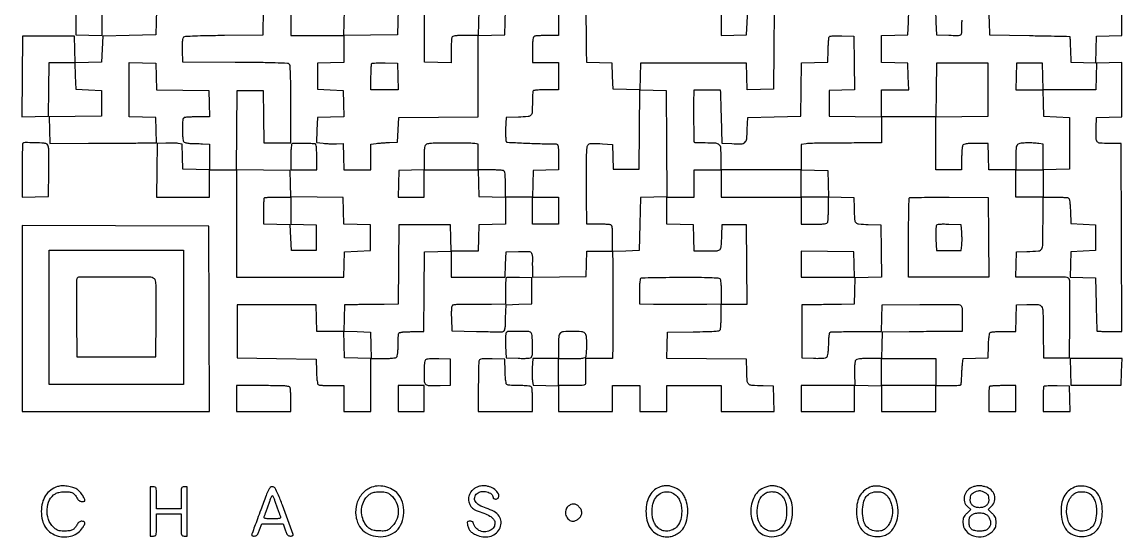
# Model space of a CAD drawing. Extents: x 179 to 1071, y 112 to 1107.
# Drawn here: x 179 to 1071, y 112 to 530 of the extents above; entities that cross this region are included whole.
import ezdxf

# ---------------------------------------------------------------- set-up
doc = ezdxf.new("R2010")
doc.units = 0

msp = doc.modelspace()

# ---------------------------------------------------------------- linework, layer by layer
for points in [[(288.069661, 539.972386), (287.784831, 529.736193), (287.5, 519.5), (266, 519), (244.5, 518.5), (244, 508), (243.5, 497.5), (232.784171, 497.216515), (222.068343, 496.93303), (221.784171, 507.716515), (221.5, 518.5), (200.5, 518.5), (179.5, 518.5), (179.236292, 485.716029), (178.972584, 452.932058), (189.736292, 453.216029), (200.5, 453.5), (200.769502, 475.25), (201.039005, 497), (211.485671, 497), (221.932337, 497), (222.216168, 486.25), (222.5, 475.5), (233, 475), (243.5, 474.5), (243.5, 464), (243.5, 453.5), (222.216371, 453.230014), (200.932742, 452.960029), (201.216371, 442.230014), (201.5, 431.5), (233, 431.619058, 0.000245), (245.92406, 431.67425, 0.000254), (258.708714, 431.741607, 0.000244), (269.783891, 431.810989, 0.001089), (276.284983, 431.869058), (288.069966, 432), (287.784983, 442.25), (287.5, 452.5), (276.75, 452.783832), (266, 453.067663), (266, 475.067663), (266, 497.067663), (276.75, 496.783832), (287.5, 496.5), (287.783631, 485.76979), (288.067262, 475.03958), (309.283631, 474.76979), (330.5, 474.5), (330.783832, 463.75), (331.067663, 453), (321.615619, 453, 0.00593), (317.880092, 452.955696, 0.007809), (314.475463, 452.821697, 0.005887), (311.638889, 452.632128, 0.0721), (310.581787, 452.393011, 0.190061), (309.785864, 451.663266, 0.071459), (309.315682, 450.197627, 0.035402), (309.070745, 447.679954, 0.006995), (309.015313, 443.143011, 0.009521), (309.086359, 439.729884, 0.012559), (309.288396, 436.624584, 0.010019), (309.571846, 434.061101, 0.108977), (309.923453, 433.089615, 0.138758), (310.563693, 432.515865, 0.042405), (311.787419, 432.040986, 0.037149), (313.366603, 431.702499, 0.026998), (315.158141, 431.553638, -0.000805), (317.228709, 431.490407, -0.000375), (319.913641, 431.40207, -0.000372), (322.73135, 431.30515, -0.00052), (325.25, 431.214023), (331, 431), (331, 420.466168), (331, 409.932337), (320.25, 410.216168), (309.5, 410.5), (309.215446, 420.711169), (308.930891, 430.922339), (305.715446, 431.450124, 0.026056), (304.019177, 431.638483, 0.007556), (301.388287, 431.752679, 0.007575), (298.415821, 431.791671, 0.008023), (295.5, 431.738954), (288.5, 431.5), (288.230498, 409.75), (287.960995, 388), (309.480498, 388), (331, 388), (331, 399), (331, 410), (342, 410), (353, 410), (353, 366.5), (353, 323), (396.465017, 323), (439.930034, 323), (440.215017, 333.25), (440.5, 343.5), (451, 344), (461.5, 344.5), (461.5, 355), (461.5, 365.5), (450.783492, 365.783492), (440.066984, 366.066984), (439.783492, 376.783492), (439.5, 387.5), (418.283631, 387.76979), (397.067262, 388.03958), (396.783631, 398.76979), (396.5, 409.5), (374.736173, 409.769541), (352.972345, 410.039082), (353.236173, 442.269541), (353.5, 474.5), (364, 474.5), (374.5, 474.5), (374.769888, 453.25), (375.039775, 432), (385.962127, 432), (396.884478, 432), (396.939716, 463.379649, 0.001658), (396.914333, 479.685893, 0.008638), (396.715196, 488.675509, 0.008567), (396.388117, 494.452505, 0.20385), (395.658242, 495.868671, 0.164668), (394.211728, 496.423601, 0.002149), (384.401004, 496.773132, 0.00474), (371.271198, 497.059855, 0.00155), (351.910766, 497.239021), (309.5, 497.5), (309.215609, 507.099013, -0.007155), (309.143326, 511.820184, -0.025437), (309.294088, 514.841219, -0.038985), (309.650341, 516.814012, -0.156633), (310.300628, 517.834536, -0.160012), (311.727067, 518.396665, -0.003838), (318.935768, 518.760167, -0.006423), (328.743378, 519.053125, -0.002149), (343.085018, 519.235522), (374.5, 519.5), (374.769888, 540.75)], [(614, 539.960225), (614, 529.480112), (614, 519), (605.081787, 519, 0.006277), (601.550804, 518.955669, 0.008159), (598.31865, 518.821697, 0.006338), (595.626193, 518.631778, 0.070946), (594.581787, 518.393011, 0.205218), (593.76761, 517.601595, 0.063068), (593.30265, 515.913621, 0.030363), (593.059586, 512.960143, 0.005351), (593, 507.393011), (593, 497), (603.5, 497), (614, 497), (614, 486), (614, 475), (604.059017, 475, 0.00904), (600.206338, 474.930338, 0.013724), (596.863562, 474.717433, 0.008318), (594.119629, 474.420801, 0.227008), (593.523529, 474.03807, 0.114568), (593.287138, 473.33751, 0.006655), (593.096337, 471.070962, 0.00982), (592.956918, 468.3415, 0.007049), (592.904095, 465.28807, -0.010015), (592.708179, 456.855637, -0.17412), (591.684735, 454.351908, -0.192162), (589.336973, 453.19375, -0.012655), (581.650095, 452.78388), (571.5, 452.5), (571.210352, 443.089648, 0.008055), (571.156654, 439.426942, 0.011889), (571.237748, 436.213125, 0.007219), (571.406881, 433.550798, 0.179583), (571.710352, 432.894746, 0.185337), (572.752469, 432.434798, 0.000748), (585.681974, 431.81845, 0.004015), (599.08223, 431.307527, 0.004237), (612.25, 431.022982, -0.239241), (613.1784, 430.536355, -0.113742), (613.707645, 429.255554, -0.037196), (613.949572, 426.60367, -0.004155), (614, 420.534983), (614, 410.069966), (603.75, 409.784983), (593.5, 409.5), (593.216168, 398.75), (592.932337, 388), (581.966168, 388), (571, 388), (571, 398.393011, 0.005351), (570.940414, 403.960143, 0.030363), (570.69735, 406.913621, 0.063068), (570.23239, 408.601595, 0.205218), (569.418213, 409.393011, 0.07203), (568.361889, 409.632106, 0.005915), (565.534475, 409.821697, 0.007831), (562.140776, 409.955695, 0.005951), (558.418213, 410), (549, 410), (549, 420.420545), (549, 430.841089), (546.25, 431.337605, 0.036417), (544.408747, 431.533184, 0.002417), (539.08538, 431.68328, 0.003482), (532.731606, 431.787438, 0.002596), (525.721505, 431.817137, 0.003179), (516.399903, 431.748971, 0.015877), (511.177823, 431.51162, 0.025032), (507.944543, 431.098034, 0.153212), (506.471505, 430.328648, 0.125257), (505.768133, 429.145022, 0.038106), (505.328325, 427.089553, 0.025619), (505.073636, 424.042376, 0.00804), (505, 419.463555), (505, 410.069966), (494.75, 409.784983), (484.5, 409.5), (484.216168, 398.75), (483.932337, 388), (494.466168, 388), (505, 388), (505, 399), (505, 410), (526.966168, 410), (548.932337, 410), (549.216168, 399.25), (549.5, 388.5), (560.25, 388.216168), (571, 387.932337), (571, 377), (571, 366.067663), (560.25, 365.783832), (549.5, 365.5), (549.216168, 354.75), (548.932337, 344), (538, 344), (527.067663, 344), (526.783832, 354.75), (526.5, 365.5), (505.5, 365.5), (484.5, 365.5), (484.236147, 333.25), (483.972294, 301), (472.736147, 300.925726, 0.000756), (467.672098, 300.884594, 0.000467), (461.716243, 300.821651, 0.000468), (455.830288, 300.748444, 0.00084), (451, 300.675726), (440.5, 300.5), (440.216168, 289.75), (439.932337, 279), (429, 279), (418.067663, 279), (417.783832, 289.75), (417.5, 300.5), (385.5, 300.5), (353.5, 300.5), (353.5, 279), (353.5, 257.5), (385.5, 257), (417.5, 256.5), (417.788805, 246.535034, 0.00836), (417.987032, 242.199826, 0.019108), (418.315749, 238.944063, 0.01918), (418.737468, 236.589, 0.199883), (419.288805, 235.800347, 0.117226), (420.172107, 235.495095, 0.006962), (423.008274, 235.252233, 0.010173), (426.426877, 235.077211, 0.007309), (430.25, 235.015313), (440, 235), (440, 224.5), (440, 214), (451, 214), (462, 214), (462, 235.5), (462, 257), (471.8, 257, 0.008695), (476.071747, 257.074295, 0.018472), (479.369558, 257.311224, 0.019349), (481.799696, 257.671932, 0.150969), (482.8, 258.2, 0.149044), (483.322729, 259.181224, 0.019949), (483.685484, 261.522984, 0.019071), (483.924518, 264.676508, 0.009379), (484, 268.7, -0.007108), (484.062636, 273.105901, -0.025896), (484.286703, 275.893387, -0.038354), (484.653148, 277.624007, -0.307542), (485.25, 278.11535, 0.009119), (485.801517, 278.176405, 0.006205), (486.426562, 278.265064, 0.006254), (487.02778, 278.365684, 0.012489), (487.5, 278.463035, -0.04467), (488.200358, 278.56102, -0.002025), (490.625618, 278.671865, -0.003374), (493.508206, 278.772433, -0.002409), (496.736147, 278.847686), (504.972294, 279), (505.236147, 311.25), (505.5, 343.5), (516.25, 343.783832), (527, 344.067663), (527, 333.533832), (527, 323), (548.965017, 323), (570.930034, 323), (571.215017, 333.25), (571.5, 343.5), (581.722245, 343.784677, -0.003488), (588.334543, 343.922669, -0.050684), (590.662172, 343.718733, -0.165802), (591.830539, 343.053969, -0.120322), (592.534088, 341.720206, -0.014931), (592.746531, 340.752221, -0.015552), (592.897539, 339.786309, -0.015411), (592.976104, 338.945432, -0.063258), (592.943422, 338.435529, 0.043583), (592.876326, 337.787963, 0.002149), (592.850897, 335.639395, 0.003463), (592.849335, 333.083367, 0.002493), (592.881579, 330.230498), (593, 322.960995), (614.75, 323.230498), (636.5, 323.5), (636.784983, 333.75), (637.069966, 344), (647.534983, 344), (658, 344), (658.03, 333.5, -0.000378), (658.041589, 327.985976, -0.000109), (658.051187, 319.475, -0.00011), (658.057798, 309.884338, -0.000117), (658.06, 300.5, -0.000117), (658.057798, 291.115662, -0.00011), (658.051187, 281.525, -0.000109), (658.041589, 273.014024, -0.000378), (658.03, 267.5), (658, 257), (646.939812, 257), (635.879624, 257), (636.005865, 248.25, -0.001027), (636.04936, 244.734939, -0.001212), (636.07562, 241.409375, -0.001058), (636.085045, 238.601305, -0.007648), (636.066053, 237.25, -0.15749), (635.614629, 235.980962, -0.180944), (634.529323, 235.302638, -0.047129), (632.101853, 235.043371, -0.003053), (625, 235), (614, 235), (614, 246), (614, 257), (624.893011, 257, 0.005003), (630.756842, 257.058671, 0.029178), (633.833669, 257.300233, 0.06089), (635.585285, 257.763049, 0.209079), (636.393011, 258.581787, 0.069666), (636.631409, 259.612488, 0.006839), (636.821697, 262.16144, 0.008541), (636.955641, 265.220668, 0.006668), (637, 268.546604, 0.022801), (636.706202, 274.98586, 0.187618), (635.4215, 277.565157, 0.168407), (632.655197, 278.748051, 0.017601), (625.5, 279, 0.018552), (618.197782, 278.72896, 0.18557), (615.483636, 277.447319, 0.176079), (614.251548, 274.643854, 0.016375), (614, 266.964816), (614, 257), (603.579004, 257), (593.158008, 257), (592.823005, 249.25, 0.007765), (592.734797, 246.062893, 0.007918), (592.746507, 242.895313, 0.007738), (592.842825, 240.145131, 0.032318), (593.033015, 238.5), (593.578029, 235.5), (603.789014, 235.215017), (614, 234.930034), (614, 224.465017), (614, 214), (636, 214), (658, 214), (658, 224.5), (658, 235), (669, 235), (680, 235), (680, 224.5), (680, 214), (691, 214), (702, 214), (702, 224.5), (702, 235), (724, 235), (746, 235), (746, 224.5), (746, 214), (767.534983, 214), (789.069966, 214), (788.784983, 224.25), (788.5, 234.5), (780, 234.75078, -0.008001), (770.85434, 235.167162, -0.165236), (768.34273, 236.196667, -0.196929), (767.190479, 238.49116, -0.012174), (766.784869, 246.2603), (766.5, 256.5), (734.216309, 256.763898), (701.932619, 257.027795), (702.216309, 267.763898), (702.5, 278.5), (723.409228, 278.698619, 0.002817), (733.806455, 278.855962, 0.012035), (740.00521, 279.13407, 0.012627), (744.063125, 279.517286, 0.225229), (745.143915, 280.198619, 0.115145), (745.470651, 281.13425, 0.007691), (745.731394, 283.981782, 0.01076), (745.918688, 287.420453, 0.007831), (745.984687, 291.25), (746, 301), (756.513853, 301), (767.027706, 301), (766.763853, 333.25), (766.5, 365.5), (756.5, 365.5), (746.5, 365.5), (746.24922, 357, -0.00791), (745.830143, 347.758299, -0.169892), (744.78796, 345.277454, -0.200091), (742.47786, 344.185518, -0.011647), (734.51478, 344), (724.067663, 344), (723.783832, 354.75), (723.5, 365.5), (712.75, 365.783832), (702, 366.067663), (702, 377.033832), (702, 388), (713, 388), (724, 388), (724, 399), (724, 410), (735, 410), (746, 410), (746, 399), (746, 388), (778.5, 388), (811, 388), (811, 377), (811, 366), (821.393011, 366, 0.005351), (826.960143, 366.059586, 0.030363), (829.913621, 366.30265, 0.063068), (831.601595, 366.76761, 0.205218), (832.393011, 367.581787, 0.072102), (832.632129, 368.638915, 0.005887), (832.821697, 371.475801, 0.007809), (832.955696, 374.880803, 0.005929), (833, 378.616771), (833, 388.069966), (843.25, 387.784983), (853.5, 387.5), (853.75078, 379, 0.008001), (854.167162, 369.85434, 0.165236), (855.196667, 367.34273, 0.196929), (857.49116, 366.190479, 0.012174), (865.2603, 365.784869), (875.5, 365.5), (875.769789, 344.284032), (876.039577, 323.068065), (865.269789, 322.784032), (854.5, 322.5), (854.216168, 311.75), (853.932337, 301), (843.716168, 300.878498, -0.000018), (839.011865, 300.822715, -0.00001), (833.269749, 300.754941, -0.00001), (827.453221, 300.686515, -0.000016), (822.5, 300.628498), (811.5, 300.5), (811.5, 279), (811.5, 257.5), (820.850715, 257.211141, 0.009201), (824.892546, 257.160695, 0.018158), (828.099804, 257.296226, 0.018909), (830.507799, 257.577687, 0.135457), (831.565629, 258.054467, 0.155031), (832.207107, 259.05425, 0.027795), (832.668713, 261.249332, 0.02215), (833.009433, 264.409522, 0.008399), (833.214914, 268.843326, -0.005968), (833.423172, 273.864777, -0.031747), (833.743385, 276.592446, -0.066436), (834.231494, 278.10059, -0.264839), (835, 278.63465, -0.01907), (836.110313, 278.69176, -0.000368), (841.850999, 278.763631, -0.000888), (848.552126, 278.83069, -0.000595), (856.216168, 278.88465), (875.932337, 279), (876.216168, 289.75), (876.5, 300.5), (907, 300.779881, -0.001543), (918.833446, 300.851959, -0.002337), (929.128125, 300.834787, -0.000876), (937.982137, 300.763127, -0.057195), (939.5, 300.573771, -0.168817), (940.592675, 299.868988, -0.121614), (941.191055, 298.534141, -0.040844), (941.448808, 295.905343, -0.004024), (941.5, 289.544095), (941.5, 279.000412), (931, 278.939798, 0.000371), (925.512826, 278.904048, 0.00011), (917.121875, 278.841297, 0.000111), (907.692912, 278.766623, 0.000119), (898.5, 278.689593), (876.5, 278.5), (876.216168, 267.75), (875.932337, 257), (866.088613, 257, 0.007383), (861.331448, 256.929752, 0.02424), (858.199625, 256.684969, 0.035195), (856.123107, 256.270883, 0.153918), (855.083586, 255.600715, 0.132968), (854.587315, 254.513859, 0.020746), (854.296386, 252.150171, 0.018924), (854.15859, 248.957683, 0.009044), (854.211141, 244.850715), (854.5, 235.5), (865.25, 235.216168), (876, 234.932337), (876, 224.466168), (876, 214), (898, 214), (920, 214), (920, 224.5), (920, 235), (929.940983, 235, 0.00746), (933.786464, 235.057378, 0.011518), (937.105837, 235.233054, 0.00599), (939.864695, 235.476159, 0.233445), (940.372299, 235.793375, 0.10677), (940.574085, 236.362294, 0.00702), (940.773561, 238.103455, 0.009921), (940.942349, 240.203897, 0.007236), (941.049745, 242.543375, -0.005029), (941.157143, 245.132315, -0.003738), (941.325846, 247.988754, -0.003778), (941.525526, 250.681363, -0.008533), (941.726907, 252.716215), (942.216955, 256.932429), (952.358477, 257.216215), (962.5, 257.5), (962.788805, 267.464966, -0.00836), (962.987032, 271.800174, -0.019108), (963.315749, 275.055937, -0.01918), (963.737468, 277.411, -0.199883), (964.288805, 278.199653, -0.117134), (965.171517, 278.504879, -0.006997), (967.998336, 278.747767, -0.010202), (971.406013, 278.922787, -0.007334), (975.216168, 278.984687), (984.932337, 279), (985.216168, 289.75), (985.5, 300.5), (994, 300.795054, -0.017415), (1003.138025, 300.793888, -0.254171), (1005.822906, 299.210822, -0.129025), (1006.89695, 295.525869, -0.003568), (1007.230153, 278.735929), (1007.5, 257.5), (1018, 257.5), (1028.5, 257.5), (1028.778156, 288, 0.001794), (1028.843752, 299.856139, 0.002676), (1028.808427, 310.223212, 0.001136), (1028.710626, 319.087527, 0.056435), (1028.490606, 320.823702, 0.133513), (1027.762164, 322.143706, 0.156042), (1026.505185, 322.816573, 0.045885), (1023.963529, 323.046449, 0.00313), (1016.71245, 322.990136, -0.00163), (1011.672522, 322.935873, -0.00102), (1005.772443, 322.903613, -0.001023), (999.960397, 322.89558, -0.001865), (995.215017, 322.916434), (984.930034, 323), (985.215017, 333.25), (985.5, 343.5), (994, 343.75078, 0.01508), (1003.356495, 344.309578, 0.245296), (1005.922633, 345.957661, 0.127215), (1006.89242, 349.520888, 0.003164), (1007, 366.519052), (1007, 388), (1016.75, 387.984687, -0.007309), (1020.573123, 387.922789, -0.010173), (1023.991726, 387.747767, -0.006962), (1026.827893, 387.504905, -0.117226), (1027.711195, 387.199653, -0.199883), (1028.262532, 386.411, -0.01918), (1028.684251, 384.055937, -0.019108), (1029.012968, 380.800174, -0.00836), (1029.211195, 376.464966), (1029.5, 366.5), (1039.5, 366), (1049.5, 365.5), (1049.5, 355), (1049.5, 344.5), (1039.5, 344), (1029.5, 343.5), (1029.215407, 333.285365), (1028.930815, 323.07073), (1039.215407, 322.785365), (1049.5, 322.5), (1050.050293, 301, 0.000841), (1050.275652, 292.738752, 0.001379), (1050.497602, 285.742188, 0.000127), (1050.715128, 279.48009, 0.161135), (1050.800293, 279.25, 0.220822), (1051.004844, 279.148119, 0.000736), (1053.880671, 279.073438, 0.003784), (1057.155695, 279.01801, 0.002339), (1061.006247, 279), (1071.012494, 279), (1070.756247, 355.25), (1070.5, 431.5), (1060.704844, 431.5, -0.013476), (1053.2306, 431.701484, -0.207462), (1050.977276, 432.826381, -0.175915), (1050.063646, 435.326274, -0.009205), (1050.204946, 444), (1050.5, 452.5), (1060.75, 452.784983), (1071, 453.069966), (1071, 475.069966), (1071, 497.069966), (1060.75, 496.784983), (1050.5, 496.5), (1050.216168, 485.75), (1049.932337, 475), (1028.5, 475), (1007.067663, 475), (1006.783832, 485.75), (1006.5, 496.5), (996, 496.5), (985.5, 496.5), (985.216168, 485.75), (984.932337, 475), (995.932337, 475), (1006.932337, 475), (1007.216168, 464.25), (1007.5, 453.5), (1018, 453), (1028.5, 452.5), (1028.5, 431.5), (1028.5, 410.5), (1017.75, 410.216168), (1007, 409.932337), (1007, 420.354877), (1007, 430.777418), (1003.75, 431.305338, 0.026057), (999.130349, 431.810552, 0.018898), (993.955895, 431.909064, 0.01633), (989.270969, 431.66798, 0.102185), (986.982836, 430.990814, 0.131202), (985.914687, 429.991111, 0.095196), (985.326369, 428.464119, 0.039443), (985.058775, 425.772323, 0.00506), (985, 419.964816), (985, 410), (974.033832, 410), (963.067663, 410), (962.783832, 420.75), (962.5, 431.5), (952.712919, 431.5, 0.00665), (947.739107, 431.433843, 0.028066), (944.767521, 431.187479, 0.048144), (942.919948, 430.74503, 0.170654), (941.978232, 430, 0.109035), (941.605034, 428.965489, 0.009918), (941.304487, 426.223437, 0.012476), (941.090353, 422.902151, 0.009445), (941.015313, 419.25), (941, 410), (930.5, 410), (920, 410), (920, 431.480112), (920, 452.960225), (941.25, 453.230112), (962.5, 453.5), (962.5, 475), (962.5, 496.5), (941.5, 496.5), (920.5, 496.5), (920.230498, 474.75), (919.960995, 453), (897.980498, 453), (876, 453), (876, 464), (876, 475), (887.033832, 475), (898.067663, 475), (897.783832, 485.75), (897.5, 496.5), (886.75, 496.783832), (876, 497.067663), (876, 508), (876, 518.932337), (886.75, 519.216168), (897.5, 519.5), (897.784983, 529.75), (898.069966, 540)], [(397, 540.5), (397, 519), (418.5, 519), (440, 519), (440, 508.033832), (440, 497.067663), (429.25, 496.783832), (418.5, 496.5), (418.5, 486), (418.5, 475.5), (429, 475), (439.5, 474.5), (439.783485, 463.784171), (440.06697, 453.068343), (429.283485, 452.784171), (418.5, 452.5), (418.215858, 442.326222), (417.931717, 432.152444), (423.215858, 431.587388, 0.012123), (425.636427, 431.387759, 0.00695), (428.563408, 431.258474, 0.00694), (431.511065, 431.210241, 0.01147), (434, 431.261166), (439.5, 431.5), (439.783832, 420.75), (440.067663, 410), (451.033832, 410), (462, 410), (462, 420.438727), (462, 430.877454), (466.25, 431.448949, -0.010327), (468.332379, 431.685292, -0.004259), (471.160938, 431.923001, -0.004211), (474.200212, 432.126638, -0.005402), (477, 432.260221), (483.5, 432.5), (484, 442.5), (484.5, 452.5), (516.75, 452.763853), (549, 453.027706), (549, 485.980021), (549, 518.932337), (559.75, 519.216168), (570.5, 519.5), (570.785361, 529.78419), (571.070721, 540.068381)], [(549.5, 539.5), (549.215017, 529.25), (548.930034, 519), (538.572006, 519, 0.005378), (533.025624, 518.940347, 0.030449), (530.080782, 518.697172, 0.063222), (528.397244, 518.232062, 0.204941), (527.606989, 517.418213, 0.0721), (527.367872, 516.361111, 0.005887), (527.178303, 513.524537, 0.007809), (527.044304, 510.119908, 0.00593), (527, 506.384381), (527, 496.932337), (516.25, 497.216168), (505.5, 497.5), (505.5, 518.5), (505.5, 539.5)], [(789.027796, 540.067945), (788.763898, 507.783973), (788.5, 475.5), (777.784171, 475.216515), (767.068343, 474.93303), (766.784171, 485.716515), (766.5, 496.5), (723.5, 496.5), (680.5, 496.5), (680.215829, 485.716515), (679.931657, 474.93303), (669.215829, 475.216515), (658.5, 475.5), (658, 486), (657.5, 496.5), (647.25, 496.784983), (637, 497.069966), (636.881648, 506.784983, -0.000066), (636.826896, 511.328393, -0.000034), (636.75939, 517.024339, -0.000034), (636.690669, 522.889387, -0.000051), (636.631648, 528), (636.5, 539.5)], [(919.930034, 540), (920.215017, 529.75), (920.5, 519.5), (930.75, 519.215017, 0.003155), (937.434745, 519.07137, 0.051642), (939.662885, 519.267991, 0.198448), (940.66068, 519.92602, 0.140946), (941.082025, 521.215017, 0.002497), (941.123437, 522.555314, 0.000398), (941.189297, 525.178786, 0.000441), (941.261699, 528.269595, 0.000386), (941.332025, 531.5)], [(962.929295, 540.066946), (963.214647, 529.783473), (963.5, 519.5), (996, 518.965202, -0.00061), (1008.476807, 518.744669, -0.001007), (1019.016286, 518.524285, -0.000059), (1028.503699, 518.305667, -0.193013), (1028.715017, 518.215202, -0.185848), (1028.805978, 518.010119, -0.000555), (1028.950586, 515.052278, -0.003079), (1029.09027, 511.695071, -0.001907), (1029.215017, 507.75), (1029.5, 497.5), (1039.715817, 497.215394), (1049.931635, 496.930789), (1050.215817, 507.715394), (1050.5, 518.5), (1060.75, 518.784983), (1071, 519.069966), (1071, 529.5), (1071, 539.930034)]]:
    msp.add_lwpolyline(points, format="xyb")
for points in [[(222.5, 539.5), (222.5, 529.5), (222.5, 519.5), (233.25, 519.216168), (244, 518.932337), (244, 529.446666), (244, 539.960995)], [(484, 540.5), (483.5, 519.5), (461.714801, 519.2304), (439.929601, 518.960799), (440.214801, 529.2304), (440.5, 539.5)], [(746, 540.465017), (746, 518.930034), (756.25, 519.215017), (766.5, 519.5), (767, 529.5), (767.5, 539.5)]]:
    msp.add_lwpolyline(points)
for points in [[(853.769404, 496.785197), (854.038809, 475.070395), (843.769404, 474.785197), (833.5, 474.5), (833.5, 464), (833.5, 453.5), (854.75, 453.230112), (876, 452.960225), (876, 442.480112), (876, 432), (866.25, 431.905368, -0.001036), (861.236393, 431.8671, -0.000333), (853.799022, 431.830705, -0.000332), (845.523345, 431.801228, -0.000372), (837.55518, 431.784081, 0.00245), (830.022139, 431.736562, 0.003098), (823.057629, 431.615331, 0.002455), (817.220028, 431.448852, 0.024983), (814.80518, 431.247044), (811, 430.736662), (811, 420.402163), (811, 410.067663), (821.75, 409.783832), (832.5, 409.5), (832.783832, 398.75), (833.067663, 388), (822.033832, 388), (811, 388), (811, 399.034389), (811, 410.068778), (789.25, 409.998748, -0.000283), (780.134479, 409.974554, -0.000258), (770.73125, 409.959759, -0.000258), (762.325667, 409.955194, -0.000836), (756.75, 409.964359), (746, 410), (746, 420.024751, 0.016879), (745.741165, 427.689773, 0.192757), (744.455343, 430.362852, 0.172472), (741.611021, 431.565462, 0.012969), (733.099284, 431.842144, -0.003629), (729.883048, 431.886583, -0.005703), (727.121055, 431.976323, -0.001837), (724.742962, 432.089509, -0.18563), (724.444455, 432.222211, -0.19426), (724.178932, 432.847343, -0.00054), (724.022325, 442.148862, -0.003172), (723.924961, 452.494124, -0.002166), (723.93983, 464.25), (724, 475), (734.5, 475, -0.002229), (738.53988, 474.981992, -0.003611), (741.974289, 474.926562, -0.000671), (744.994689, 474.851935, -0.221186), (745.199707, 474.75, -0.161076), (745.28489, 474.519944, -0.000129), (745.502398, 468.299653, -0.001387), (745.724348, 461.349067, -0.000847), (745.949707, 453.142435), (746.5, 431.784871), (754.677367, 431.318379, 0.01856), (762.333348, 431.166234, 0.182687), (765.278346, 432.337838, 0.183596), (766.704285, 435.161566, 0.018778), (767.21398, 442.765906), (767.5, 452.5), (789, 453), (810.5, 453.5), (810.769409, 475.216365), (811.038817, 496.93273), (821.769409, 497.216365), (832.5, 497.5), (832.766667, 507, -0.004189), (832.90275, 510.732729, -0.005749), (833.091865, 514.087261, -0.003808), (833.3039, 516.89297, -0.066208), (833.499258, 517.786422, -0.248111), (834.176044, 518.400559, -0.038292), (836.022257, 518.725001, -0.025174), (838.972404, 518.863975, -0.006513), (843.732592, 518.786422), (853.5, 518.5)], [(483.783832, 485.75), (484.067663, 475), (473.033832, 475), (462, 475), (462, 485.333333, -0.006317), (462.050668, 489.343898, -0.009512), (462.205463, 492.836713, -0.004898), (462.419778, 495.762931, -0.177451), (462.699448, 496.366114, -0.183378), (463.300668, 496.636532, -0.005301), (466.145783, 496.777033, -0.010046), (469.547259, 496.840477, -0.006672), (473.449448, 496.782781), (483.5, 496.5)], [(701.760597, 431.283939), (702.021194, 388.067878), (691.260597, 387.783939), (680.5, 387.5), (680, 366), (679.5, 344.5), (668.75, 344.216168), (658, 343.932337), (658, 354.359179, 0.005326), (657.940479, 359.946379, 0.03028), (657.697521, 362.908208, 0.062919), (657.232706, 364.600474, 0.205485), (656.418213, 365.393011, 0.070786), (655.37554, 365.631731, 0.006401), (652.701889, 365.821697, 0.008207), (649.492326, 365.955666, 0.006326), (645.988133, 366), (637.13984, 366), (636.81992, 387.75, -0.001889), (636.720363, 396.857852, -0.001729), (636.685706, 406.238002, -0.001728), (636.712662, 414.612139, -0.005663), (636.81227, 420.145327, -0.012188), (637.248322, 428.257475, -0.199889), (638.460453, 430.628106, -0.182464), (641.045584, 431.550148, -0.009869), (649.859204, 431.214292), (657.932828, 430.746918), (658.216414, 420.623459), (658.5, 410.5), (669, 410.5), (679.5, 410.5), (679.763898, 442.783691), (680.027795, 475.067381), (690.763898, 474.783691), (701.5, 474.5)], [(179.666667, 431.333333, 0.189801), (179.3961, 430.711254, 0.001218), (179.195833, 424.585895, 0.004643), (179.048092, 417.538437, 0.002919), (179, 409.299502), (179, 387.932337), (189.75, 388.216168), (200.5, 388.5), (200.754296, 409, 0.002073), (200.852956, 420.948209, 0.01757), (200.686301, 426.317956, 0.038884), (200.252535, 429.311683, 0.180386), (199.313166, 430.75, 0.143383), (196.907412, 431.62949, 0.008995), (189.280927, 431.993331, 0.007458), (181.535771, 432.107706, 0.198873)], [(398.25, 431.305109, 0.251002), (397.653527, 430.622369, 0.027987), (397.291323, 428.515596, 0.021945), (397.064855, 425.304824, 0.006634), (397, 420.416667), (397, 410), (407.5, 410), (418, 410), (418, 420.5, 0.006056), (417.93905, 425.532059, 0.023286), (417.717785, 428.652656, 0.033386), (417.356909, 430.590712, 0.319693), (416.75, 431.10305, 0.012162), (411.995891, 431.378772, 0.005672), (405.82409, 431.516211, 0.002399), (399.62057, 431.554203, 0.090803)], [(397, 377.034983), (397, 366.069966), (407.25, 365.784983), (417.5, 365.5), (417.5, 355), (417.5, 344.5), (407.5, 344.5), (397.5, 344.5), (397, 355), (396.5, 365.5), (385.75, 365.783832), (375, 366.067663), (375, 376.367165, -0.006042), (375.048278, 380.362473, -0.009138), (375.195833, 383.837021, -0.004541), (375.399823, 386.754766, -0.178489), (375.666667, 387.333333, -0.178563), (376.245497, 387.600197, -0.004516), (379.172917, 387.804167, -0.009111), (382.658388, 387.951724, -0.006022), (386.666667, 388), (397, 388)], [(962.763853, 355.25), (963.027706, 323), (952.763853, 322.926805, -0.00126), (944.527276, 322.888824, -0.000694), (934.455126, 322.881746, -0.00058), (922.339842, 322.904102, -0.000334), (907.75, 322.957682), (898, 323), (898, 354.833333, -0.002001), (898.049029, 367.086392, -0.003231), (898.199888, 377.515513, -0.000593), (898.402981, 386.698691, -0.192864), (898.680468, 387.347135, -0.194926), (899.328722, 387.621499, -0.000608), (908.434599, 387.750224, -0.003285), (918.778546, 387.815907, -0.002034), (930.930468, 387.763802), (962.5, 387.5)], [(920.44275, 364.711405, 0.081149), (920.248444, 363.774362, 0.00524), (920.158923, 360.981301, 0.007536), (920.137209, 357.634347, 0.00554), (920.210159, 353.924983), (920.5, 344.5), (930.5, 344.5), (940.5, 344.5), (941.08534, 348.886315, 0.022863), (941.269448, 350.99849, 0.010307), (941.326793, 353.780045, 0.01018), (941.266834, 356.724741, 0.013684), (941.08534, 359.386315), (940.5, 365.5), (930.732592, 365.786422, 0.006215), (925.820487, 365.869374, 0.027145), (922.9185, 365.724677, 0.046335), (921.158442, 365.373938, 0.232847)], [(223.453816, 321.740243, 0.089548), (223.261817, 320.729866, 0.000598), (223.19019, 311.747155, 0.00234), (223.168607, 301.460077, 0.00149), (223.235201, 289.490243), (223.5, 258.5), (255.5, 258.5), (287.5, 258.5), (287.765726, 289.5, 0.001225), (287.879013, 308.006621, 0.012082), (287.71941, 315.793845, 0.024457), (287.315418, 320.099227, 0.201729), (286.324597, 321.75, 0.157681), (282.495237, 323.016106, 0.001671), (254.221233, 323.106234, 0.001077), (225.335041, 323.03952, 0.309316)], [(571.699448, 322.366114, 0.177451), (571.419778, 321.762931, 0.004898), (571.205463, 318.836713, 0.009512), (571.050668, 315.343898, 0.006317), (571, 311.333333), (571, 301), (559.75, 300.937986, -0.000938), (554.750755, 300.919806, -0.000622), (549.014063, 300.916842, -0.000626), (543.443158, 300.927875, -0.001221), (539, 300.95309, 0.008376), (535.267205, 300.920862, 0.011482), (531.912207, 300.758528, 0.008361), (529.138138, 300.513688, 0.119889), (528.211769, 300.182459, 0.19297), (527.605143, 299.309896, 0.033421), (527.279663, 297.285875, 0.023559), (527.138636, 294.189726, 0.006866), (527.211769, 289.417355), (527.5, 279.5), (547.5, 279, 0.001866), (555.288146, 278.834381, 0.002749), (562.129446, 278.752058, 0.001275), (567.955579, 278.728846, 0.051796), (569.217265, 278.858071, 0.217447), (570.130898, 279.52954, 0.082416), (570.677993, 281.055196, 0.033565), (571.002993, 283.925505, 0.00477), (571.217265, 289.858071), (571.5, 300.5), (582, 301), (592.5, 301.5), (592.5, 312), (592.5, 322.5), (582.449448, 322.782781, 0.006672), (578.547259, 322.840477, 0.010046), (575.145783, 322.777033, 0.005301), (572.300668, 322.636532, 0.183378)], [(744.8, 321.8, -0.150969), (745.328068, 320.799696, -0.019349), (745.688776, 318.369558, -0.018472), (745.925705, 315.071747, -0.008695), (746, 310.8), (746, 301), (734.5, 300.961538, -0.000245), (729.334233, 300.946795, -0.000154), (723.29375, 300.934375, -0.000154), (717.348178, 300.925817, -0.000283), (712.5, 300.923077, -0.000286), (707.685807, 300.925827, -0.000162), (701.853125, 300.934375, -0.000161), (695.972962, 300.946792, -0.000266), (691, 300.961538), (680, 301), (680, 311.416667, -0.006679), (680.065188, 316.296272, -0.021815), (680.292105, 319.51699, -0.027612), (680.654574, 321.639106, -0.245481), (681.25, 322.337719, -0.090924), (682.255096, 322.543743, -0.000622), (691.106875, 322.717133, -0.002406), (701.24966, 322.85437, -0.001533), (713.05, 322.921053, -0.001968), (727.822385, 322.901071, -0.007501), (737.037816, 322.714048, -0.005553), (743.422413, 322.417593, -0.184009)], [(571.428774, 277.674983, 0.081654), (571.239658, 276.758353, 0.005045), (571.154817, 273.970602, 0.007376), (571.136178, 270.631743, 0.005394), (571.210159, 266.924983), (571.5, 257.5), (581.417355, 257.211769, 0.006827), (586.195195, 257.138177, 0.023663), (589.282937, 257.278982, 0.033714), (591.294865, 257.604266, 0.19692), (592.152042, 258.211769, 0.135963), (592.954873, 260.85283, 0.010702), (592.980317, 268.265401, 0.009077), (592.709362, 275.762801, 0.184843), (591.8, 277.8, 0.187671), (589.283421, 278.90689, 0.012371), (581.211649, 279.05708, 0.010192), (573.04182, 278.840358, 0.297728)], [(506.233397, 255.833397, 0.14606), (505.688238, 254.824314, 0.022125), (505.316448, 252.535271, 0.019971), (505.075373, 249.40392, 0.009225), (505, 245.319052, 0.016882), (505.237933, 238.27423, 0.213688), (506.454216, 235.986037, 0.166071), (509.128427, 235.063929, 0.009402), (518, 235.204946), (526.5, 235.5), (526.5, 246), (526.5, 256.5), (516.983397, 256.783397, 0.008138), (512.607967, 256.842445, 0.021344), (509.471245, 256.699745, 0.026578), (507.271169, 256.386818, 0.148826)], [(549.644818, 255.516793, 0.083002), (549.405929, 254.343037, 0.001845), (549.223629, 248.551688, 0.004129), (549.090903, 241.753036, 0.002774), (549.046505, 233.983133), (549.043185, 214), (571.021592, 214), (593, 214), (593, 222.918213, 0.006277), (592.955669, 226.449196, 0.008159), (592.821697, 229.68135, 0.006338), (592.631778, 232.373807, 0.070946), (592.393011, 233.418213, 0.194682), (591.644645, 234.219983, 0.068336), (590.110608, 234.692539, 0.033702), (587.463534, 234.944731, 0.006483), (582.643011, 235.015313, -0.007787), (579.052528, 235.077247, -0.010713), (575.829971, 235.252233, -0.007626), (573.161051, 235.495577, -0.115495), (572.288805, 235.800347, -0.199883), (571.737468, 236.589, -0.01918), (571.315749, 238.944063, -0.019108), (570.987032, 242.199826, -0.00836), (570.788805, 246.535034), (570.5, 256.5), (560.369905, 256.783659, 0.005263), (554.898866, 256.879235, 0.031139), (552.040426, 256.72095, 0.066888), (550.418535, 256.304819, 0.207832)], [(353, 224.5), (353, 214), (375, 214), (397, 214), (397, 222.918213, 0.006277), (396.955669, 226.449196, 0.008159), (396.821697, 229.68135, 0.006338), (396.631778, 232.373807, 0.070946), (396.393011, 233.418213, 0.258697), (395.337463, 234.303854, 0.030015), (392.164693, 234.724422, 0.015901), (386.514173, 234.950434, 0.002045), (374.393011, 235), (353, 235)], [(963.666667, 234.333333, 0.177413), (963.400114, 233.758552, 0.004912), (963.195833, 230.973958, 0.009526), (963.048294, 227.649913, 0.006327), (963, 223.833333), (963, 214), (974, 214), (985, 214), (985, 224.5), (985, 235), (974.666667, 235, 0.006022), (970.658388, 234.951724, 0.009111), (967.172917, 234.804167, 0.004516), (964.245497, 234.600197, 0.178563)], [(1007.699448, 234.366114, 0.176241), (1007.420111, 233.767337, 0.005323), (1007.205463, 230.983588, 0.009942), (1007.050687, 227.652202, 0.006636), (1007, 223.833333), (1007, 214), (1018.034983, 214), (1029.069966, 214), (1028.784983, 224.25), (1028.5, 234.5), (1018.449448, 234.782781, 0.006672), (1014.547259, 234.840477, 0.010046), (1011.145783, 234.777033, 0.005301), (1008.300668, 234.636532, 0.183378)], [(207.791359, 153.067325, 0.081344), (202.23154, 150.216047, 0.088846), (198.066287, 145.810562, 0.083372), (195.50821, 139.985426, 0.061936), (194.639573, 133, 0.061128), (195.529429, 125.748595, 0.088585), (198.159597, 119.873405, 0.095447), (202.480725, 115.574227, 0.082562), (208.309445, 112.916675, 0.072254), (214.023957, 112.234713, 0.075653), (219.601848, 113.229553, 0.07845), (224.463301, 115.785844, 0.08703), (228.102114, 119.641297, 0.027826), (229.585406, 122.188966, 0.145708), (229.876123, 123.766662, 0.276037), (229.192324, 124.674008, 0.096881), (227.52568, 125, 0.074186), (226.315265, 124.819415, 0.085534), (225.274159, 124.294684, 0.073782), (224.357711, 123.379331, 0.040384), (223.51533, 122.029644, -0.061378), (221.830535, 119.566203, -0.100409), (219.821453, 118.044603, -0.081991), (217.082405, 117.243821, -0.030213), (213.051056, 117, -0.023532), (210.190043, 117.134723, -0.066714), (208.247651, 117.584075, -0.06909), (206.530489, 118.518896, -0.026597), (204.431649, 120.25, -0.126525), (200.383595, 126.479807, -0.096234), (199.302775, 134.580727, -0.09945), (201.327816, 142.27068, -0.146406), (206.039833, 147.364459, -0.086576), (208.943289, 148.46012, -0.036245), (213.109833, 148.944189, -0.036054), (217.256511, 148.824429, -0.097923), (220.055391, 147.970356, -0.063958), (220.902024, 147.367038, -0.027704), (221.86536, 146.370627, -0.026858), (222.785953, 145.183049, -0.032129), (223.51533, 143.970356, 0.040384), (224.357711, 142.620669, 0.073782), (225.274159, 141.705316, 0.085534), (226.315265, 141.180585, 0.074186), (227.52568, 141, 0.022836), (228.473961, 141.043333, 0.036551), (229.273169, 141.175918, 0.04187), (229.846973, 141.366809, 0.300032), (230, 141.598871, 0.119876), (229.502583, 143.64377, 0.032323), (227.768692, 146.524231, 0.033548), (225.575231, 149.272783, 0.069262), (223.462483, 151.023187, 0.068797), (220.130944, 152.49579, 0.037295), (215.736421, 153.406127, 0.037354), (211.285819, 153.651309, 0.073103)], [(283, 133), (283, 113), (285.5, 113, 0.104331), (286.950811, 113.306062, 0.224677), (287.680556, 114.15, 0.064117), (287.955995, 116.064536, 0.003707), (288, 122), (288, 131), (298, 131), (308, 131), (308, 122, 0.003707), (308.044005, 116.064536, 0.064117), (308.319444, 114.15, 0.224677), (309.049189, 113.306062, 0.104331), (310.5, 113), (313, 113), (313, 133), (313, 153), (310.5, 153, 0.104331), (309.049189, 152.693938, 0.224677), (308.319444, 151.85, 0.064117), (308.044005, 149.935464, 0.003707), (308, 144), (308, 135), (298, 135), (288, 135), (288, 144, 0.003707), (287.955995, 149.935464, 0.064117), (287.680556, 151.85, 0.224677), (286.950811, 152.693938, 0.104331), (285.5, 153), (283, 153)], [(372.59283, 134.25, -0.00005), (369.926681, 126.973909, -0.000075), (367.604208, 120.640625, -0.000028), (365.603187, 115.187401, -0.001839), (365.255239, 114.25, 0.172296), (365.24597, 113.730935, 0.176058), (365.566566, 113.327874, 0.100862), (366.255341, 113.077017, 0.037075), (367.292581, 113, 0.086585), (368.667751, 113.239937, 0.129346), (369.667623, 113.928019, 0.07589), (370.535056, 115.313739, 0.015656), (371.597114, 118), (373.395089, 123), (382.117178, 123), (390.839267, 123), (392.5, 118, 0.015325), (393.496689, 115.280794, 0.078963), (394.318161, 113.909055, 0.135846), (395.29737, 113.233982, 0.083579), (396.687355, 113, 0.037213), (397.72966, 113.077682, 0.098424), (398.430239, 113.32945, 0.170534), (398.764221, 113.732662, 0.17614), (398.766933, 114.25, 0.001263), (390.211051, 137.984237, 0.014623), (386.564003, 147.175058, 0.035278), (384.158172, 151.824234, 0.261406), (382.062924, 153, 0.193536), (380.336525, 152.305757, 0.084805), (378.844149, 150.288323, 0.026944), (376.928798, 145.927161, 0.002204)], [(462.5, 152.55001, 0.124317), (455.135741, 147.52219, 0.107338), (450.549409, 139.333153, 0.103916), (449.688364, 129.747633, 0.109452), (452.800888, 120.82217, 0.119155), (458.11138, 115.568395, 0.095646), (465.679005, 112.787756, 0.092648), (473.95495, 112.981076, 0.103025), (481.263472, 116.187608, 0.122526), (486.067378, 121.797185, 0.087196), (488.447161, 129.76048, 0.083183), (488.017855, 138.419427, 0.09563), (484.752126, 146.011975, 0.098554), (480.651673, 150.04768, 0.073932), (474.889639, 152.713809, 0.072479), (468.481045, 153.623908, 0.087231)], [(550, 153.347931, 0.029699), (547.326402, 152.287402, 0.047904), (545.218193, 151.044382, 0.055122), (543.603721, 149.574331, 0.061277), (542.414686, 147.835022, 0.047925), (541.403102, 145.313139, 0.07279), (541.073217, 142.97855, 0.072117), (541.425364, 140.631603, 0.046116), (542.463015, 138.071521, 0.048362), (543.699166, 136.159399, 0.090526), (545.079903, 134.949155, 0.041416), (547.420752, 133.800021, 0.00377), (553.494283, 131.47209, -0.035394), (558.374092, 129.238597, -0.095167), (561.305895, 126.820046, -0.143302), (562.46261, 124.13376, -0.129374), (562.053265, 121.128593, -0.153784), (559.395547, 117.959602, -0.119984), (555.119859, 116.500239, -0.115269), (550.512059, 117.146913, -0.134635), (546.969449, 119.765969, -0.023911), (546.215649, 120.824745, -0.025013), (545.578526, 121.935252, -0.025702), (545.128534, 122.94435, -0.09228), (545, 123.634859, 0.171647), (544.806993, 124.180516, 0.103182), (544.269281, 124.619987, 0.075568), (543.431283, 124.905816, 0.044495), (542.375, 125, 0.032852), (540.865547, 124.900715, 0.223964), (540.254608, 124.50738, 0.172208), (540.079354, 123.712665, 0.018346), (540.386877, 121.815617, 0.060114), (541.320864, 118.973241, 0.084043), (542.839615, 116.778128, 0.073226), (545.166801, 115.002888, 0.03518), (548.579326, 113.416555, 0.080287), (554.136883, 112.263459, 0.094842), (559.442034, 113.036882, 0.10216), (563.791769, 115.629471, 0.108904), (566.640229, 119.681372, 0.11201), (567.513804, 124.689641, 0.141046), (565.992105, 129.12292, 0.110903), (561.941526, 132.814079, 0.053235), (555.463146, 135.64314, -0.049676), (549.820823, 138.059553, -0.128067), (546.628421, 141.085589, -0.204486), (546.121962, 144.348511, -0.147508), (548.046286, 147.541889, -0.152922), (551.46291, 149.117396, -0.0929), (555.942709, 148.863167, -0.103681), (559.653974, 147.076912, -0.232981), (561, 144.345012, 0.172986), (561.18751, 143.819249, 0.098327), (561.71468, 143.384501, 0.074706), (562.518389, 143.096168, 0.048868), (563.5, 143, 0.31352), (565.525882, 144.408787, 0.214242), (565.332601, 147.30822, 0.104042), (562.378474, 150.844056, 0.099463), (558.204514, 152.959978, 0.016376), (555.538798, 153.60712, 0.03956), (553.528203, 153.862477, 0.049209), (551.786228, 153.773404, 0.042231)], [(696.619302, 152.965577, 0.103864), (691.919089, 150.410621, 0.08392), (688.217296, 146.00193, 0.074384), (685.8433, 140.10136, 0.057695), (685.021962, 133.217881, 0.055984), (685.821675, 125.866356, 0.084377), (688.257731, 119.915711, 0.094879), (692.258761, 115.587282, 0.090874), (697.634394, 112.962372, 0.060886), (701.627463, 112.353281, 0.065211), (705.55423, 112.749217, 0.063622), (709.327, 114.159836, 0.05371), (712.865611, 116.540373, 0.110456), (716.344795, 121.104968, 0.063261), (718.433429, 127.741655, 0.059772), (718.872827, 135.162519, 0.069845), (717.47367, 142.074627, 0.033192), (715.91974, 145.693931, 0.064399), (714.144392, 148.286028, 0.066111), (711.80136, 150.29839, 0.036795), (708.5, 152.119269, 0.034785), (705.412983, 153.284539, 0.055127), (702.63533, 153.79359, 0.055304), (699.820018, 153.682658, 0.035274)], [(781.5, 152.503716, 0.190637), (772.948869, 145.07431, 0.12855), (770.055648, 132.317519, 0.12912), (773.778644, 119.818339, 0.192696), (782.78926, 113.056746, 0.116714), (790.969309, 112.805894, 0.137845), (797.830208, 116.340187, 0.122881), (802.377412, 123.332215, 0.082331), (803.978038, 132.782119, 0.057337), (803.180141, 139.937374, 0.076938), (800.768307, 145.990315, 0.087556), (796.952516, 150.453, 0.104818), (792.056846, 153.000752, 0.020052), (789.019922, 153.714614, 0.059525), (786.889581, 153.867969, 0.056344), (784.719483, 153.518614, 0.016597)], [(867.913572, 153.088032, 0.085036), (862.636162, 150.344995, 0.094208), (858.789788, 146.08083, 0.083832), (856.477897, 140.272317, 0.05293), (855.705882, 133, 0.065616), (856.831261, 124.461472, 0.106939), (860.161122, 117.989075, 0.12112), (865.515477, 113.989974, 0.100446), (872.505462, 112.571429, 0.056533), (877.214517, 113.105567, 0.081381), (881.089592, 114.690713, 0.080995), (884.269033, 117.436469, 0.055444), (886.912266, 121.418154, 0.092132), (889.286825, 129.331321, 0.072457), (888.956148, 138.293724, 0.076983), (886.188282, 146.239408, 0.139223), (881.451286, 151.168444, 0.058464), (878.385158, 152.507645, 0.038556), (874.624865, 153.340354, 0.03904), (870.887441, 153.575431, 0.073745)], [(950.312913, 152.897522, 0.129902), (945.920569, 150.264679, 0.124292), (943.31305, 145.764294, 0.133327), (943.250029, 140.813235, 0.159288), (945.75, 136.898162), (948.5, 134.644208), (945.25, 131.422104, 0.027954), (943.612502, 129.606318, 0.064154), (942.652166, 128.039232, 0.068915), (942.159535, 126.351785, 0.036625), (942, 124.176725, 0.172232), (944.40853, 117.392026, 0.145526), (950.728089, 113.072853, 0.134319), (958.799747, 112.721695, 0.141178), (965.75, 116.555397, 0.027803), (967.408874, 118.406684, 0.065952), (968.363417, 119.987135, 0.069425), (968.845966, 121.710641, 0.033603), (969, 124, 0.033087), (968.848024, 126.294087, 0.071127), (968.369048, 127.996154, 0.06808), (967.416758, 129.541464, 0.028206), (965.75, 131.35), (962.5, 134.5), (965.25, 137.186226, 0.136109), (967.706162, 141.411339, 0.14235), (967.577368, 146.219362, 0.133908), (964.847298, 150.424645, 0.114964), (960.204514, 152.959978, 0.018175), (957.323803, 153.648347, 0.051176), (955.264636, 153.846531, 0.050966), (953.203392, 153.622719, 0.01791)], [(1033.913572, 153.088032, 0.080998), (1028.510164, 150.334328, 0.097521), (1024.658659, 146.145002, 0.086728), (1022.389019, 140.395228, 0.051312), (1021.647659, 133.036087, 0.062622), (1022.761187, 124.330207, 0.109586), (1026.041628, 117.881742, 0.124876), (1031.384142, 113.958281, 0.09654), (1038.5, 112.571429, 0.099086), (1045.501425, 113.972674, 0.123401), (1050.804978, 117.92648, 0.108119), (1054.076528, 124.379442, 0.06354), (1055.176471, 133, 0.05869), (1054.226786, 141.062772, 0.097895), (1051.389576, 147.254705, 0.111501), (1046.727918, 151.375429, 0.094141), (1040.453823, 153.413392, 0.024598), (1038.750506, 153.545075, 0.019421), (1036.901672, 153.52498, 0.019818), (1035.183275, 153.371055, 0.045208)], [(385.178142, 138.249511, 0.000782), (386.25332, 135.154047, 0.000955), (387.268991, 132.262356, 0.000797), (388.131652, 129.833554, 0.006792), (388.535131, 128.75, -0.187245), (388.534985, 127.839522, -0.239104), (387.91901, 127.287121, -0.059982), (386.234375, 127.046585, -0.005501), (382, 127, -0.005501), (377.765625, 127.046585, -0.059982), (376.08099, 127.287121, -0.239104), (375.465015, 127.839522, -0.187245), (375.464869, 128.75, 0.006792), (375.868348, 129.833554, 0.000797), (376.731009, 132.262356, 0.000955), (377.74668, 135.154047, 0.000782), (378.821858, 138.249511, -0.005397), (379.884604, 141.220426, -0.008716), (380.860171, 143.722604, -0.003181), (381.738473, 145.826013, -0.300832), (382, 145.999023, -0.300832), (382.261527, 145.826013, -0.003181), (383.139829, 143.722604, -0.008716), (384.115396, 141.220426, -0.005397)], [(478.059249, 146.296691, -0.113746), (482.505185, 140.384438, -0.106113), (484.06129, 132.967951, -0.105661), (482.438047, 125.540328, -0.111861), (477.935939, 119.59955, -0.031027), (475.822743, 118.034472, -0.083882), (474.115117, 117.296211, -0.063614), (471.997311, 117.054513, -0.012543), (468.168087, 117.202032, -0.014084), (464.464816, 117.542785, -0.062047), (462.341053, 118.071195, -0.082227), (460.713979, 119.028632, -0.036422), (458.917212, 120.766626, -0.086216), (455.78315, 125.796718, -0.079192), (454.409251, 131.740925, -0.079266), (454.951746, 137.812693, -0.086636), (457.363978, 143.212141, -0.054306), (459.668002, 145.939266, -0.080736), (462.243172, 147.699781, -0.072795), (465.44297, 148.665843, -0.036273), (469.673275, 148.985258, -0.022603), (472.457566, 148.867277, -0.055733), (474.45972, 148.463717, -0.062455), (476.185581, 147.661737, -0.034954)], [(708.486321, 146.8321, -0.070161), (710.868384, 144.346776, -0.061272), (712.601633, 141.186884, -0.055105), (713.650321, 137.386057, -0.039799), (714, 133, -0.063709), (713.154445, 126.390837, -0.102022), (710.649315, 121.306873, -0.118914), (706.667976, 118.133755, -0.109482), (701.552233, 117, -0.085119), (698.262705, 117.564092, -0.082854), (695.314737, 119.193722, -0.076426), (692.872394, 121.826348, -0.058597), (691.063618, 125.3151, -0.064284), (690.242063, 128.779293, -0.031035), (690.048415, 133.34233, -0.031036), (690.42181, 137.903063, -0.063093), (691.37882, 141.364218, -0.103277), (694.441958, 145.826228, -0.113993), (698.937505, 148.498816, -0.120441), (703.950575, 148.848439, -0.124746)], [(794.364163, 146.538309, -0.053961), (796.596946, 143.969708, -0.069573), (798.00804, 141.183716, -0.05758), (798.764238, 137.718807, -0.024966), (799, 133, -0.024966), (798.764238, 128.281193, -0.05758), (798.00804, 124.816284, -0.069573), (796.596946, 122.030292, -0.053961), (794.364163, 119.461691, -0.101398), (791.248033, 117.571252, -0.085637), (787.442703, 116.908868, -0.083951), (783.567297, 117.55827, -0.091748), (780.252758, 119.440772, -0.142711), (776.351743, 125.295084, -0.083975), (775.19672, 133.690619, -0.084585), (776.865304, 141.938612, -0.148939), (781.114292, 147.3675, -0.098439), (784.166784, 148.711541, -0.070371), (787.897287, 149.003148, -0.070634), (791.547344, 148.249807, -0.101052)], [(879.982649, 146.171197, -0.064408), (881.943053, 143.628272, -0.041248), (883.552724, 140.258838, -0.040305), (884.628378, 136.555223, -0.050566), (884.988846, 133, -0.050566), (884.628378, 129.444777, -0.040305), (883.552724, 125.741162, -0.041248), (881.943053, 122.371728, -0.064408), (879.982649, 119.828803, -0.035588), (878.357142, 118.419573, -0.067087), (876.843838, 117.57482, -0.064058), (875.113726, 117.13818, -0.029827), (872.799429, 117, -0.098271), (867.51678, 118.04839, -0.132988), (863.678186, 121.004557, -0.109725), (861.382433, 125.990016, -0.053292), (860.633152, 133, -0.053292), (861.382433, 140.009984, -0.109725), (863.678186, 144.995443, -0.132988), (867.51678, 147.95161, -0.098271), (872.799429, 149, -0.029827), (875.113726, 148.86182, -0.064058), (876.843838, 148.42518, -0.067087), (878.357142, 147.580427, -0.035588)], [(958.664548, 148.937439, -0.045089), (960.85263, 147.871182, -0.112924), (962.122285, 146.643852, -0.106299), (962.775568, 144.937554, -0.03728), (962.984687, 142.306704, -0.104125), (962.45836, 139.745863, -0.11561), (960.951971, 137.724343, -0.104078), (958.55915, 136.439482, -0.071464), (955.5, 136, -0.071464), (952.44085, 136.439482, -0.104078), (950.048029, 137.724343, -0.11561), (948.54164, 139.745863, -0.104125), (948.015313, 142.306704, -0.036655), (948.217319, 144.888892, -0.099397), (948.843211, 146.60624, -0.110161), (950.037933, 147.84557, -0.051188), (952.02823, 148.8868, -0.014111), (954.147299, 149.663902, -0.079074), (955.33507, 149.862232, -0.078891), (956.526936, 149.682311, -0.01401)], [(1044.783205, 147.439296, -0.080259), (1047.233578, 145.057599, -0.067716), (1048.982603, 141.887829, -0.057325), (1050.024773, 137.881021, -0.034998), (1050.366848, 133, -0.053292), (1049.617567, 125.990016, -0.109725), (1047.321814, 121.004557, -0.132988), (1043.48322, 118.04839, -0.098271), (1038.200571, 117, -0.087552), (1034.493978, 117.654056, -0.090903), (1031.289168, 119.53451, -0.084222), (1028.779531, 122.570216, -0.06307), (1027.099851, 126.578803, -0.054337), (1026.187114, 132.154673, -0.062841), (1026.573196, 137.520358, -0.067357), (1028.221306, 142.303, -0.079927), (1031.017351, 146.171197, -0.035588), (1032.642858, 147.580427, -0.067087), (1034.156162, 148.42518, -0.064058), (1035.886274, 148.86182, -0.029827), (1038.200571, 149, -0.03132), (1040.031181, 148.885218, -0.026896), (1041.930416, 148.541543, -0.0278), (1043.62381, 148.039196, -0.066861)], [(621.944117, 137.155832, 0.169519), (619.917051, 133.881238, 0.135497), (620.129539, 129.710655, 0.138046), (622.439806, 126.294433, 0.177278), (625.975925, 125, 0.081852), (626.830446, 125.140833, 0.028628), (627.98893, 125.60882, 0.027527), (629.227497, 126.279355, 0.028827), (630.365141, 127.07258, 0.097436), (632.241186, 129.255136, 0.12132), (632.963569, 131.822301, 0.119784), (632.414292, 134.456239, 0.093416), (630.685549, 136.825686, 0.069833), (628.547906, 138.334886, 0.109828), (626.382686, 138.902843, 0.109983), (624.182998, 138.499529, 0.070174)], [(960.403172, 130.862164, -0.112261), (962.264628, 129.443806, -0.068067), (963.742616, 127.087278, -0.068784), (964.51946, 124.454204, -0.123096), (964.305803, 122.221824, -0.063265), (963.052146, 119.733766, -0.108841), (961.378847, 118.14061, -0.095596), (959.029137, 117.27376, -0.040726), (955.673753, 117, -0.046706), (951.625871, 117.378948, -0.122233), (948.990152, 118.587577, -0.146996), (947.511861, 120.722229, -0.07968), (947.015313, 123.904988, -0.018417), (947.075168, 125.360897, -0.020245), (947.241942, 126.76282, -0.020134), (947.479786, 127.941275, -0.089135), (947.765313, 128.585463, -0.122177), (949.964712, 130.564202, -0.07797), (953.231257, 131.697188, -0.072598), (956.934689, 131.820546, -0.079135)]]:
    msp.add_lwpolyline(points, format="xyb", close=True)
for points in [[(1007, 399), (1007, 388), (996, 388), (985, 388), (985, 399), (985, 410), (996, 410), (1007, 410)], [(614, 377), (614, 366), (603.5, 366), (593, 366), (593, 377), (593, 388), (603.5, 388), (614, 388)], [(179, 289.506286), (179, 214), (255.006326, 214), (331.012652, 214), (330.756326, 289.25), (330.5, 364.5), (254.75, 364.756286), (179, 365.012572)], [(310, 290.5), (310, 236), (255.5, 236), (201, 236), (201, 290.5), (201, 345), (255.5, 345), (310, 345)], [(811, 333.519888), (811, 323), (832.534983, 323), (854.069966, 323), (853.784983, 333.25), (853.5, 343.5), (832.25, 343.769888), (811, 344.039775)], [(461.784178, 267.715822), (462.068357, 256.931643), (451.284178, 257.215822), (440.5, 257.5), (440.215294, 268.336174), (439.930588, 279.172348), (450.715294, 278.836174), (461.5, 278.5)], [(920, 246), (920, 235), (898, 235), (876, 235), (876, 246), (876, 257), (898, 257), (920, 257)], [(1029.216168, 246.25), (1029.5, 235.5), (1050, 235.5), (1070.5, 235.5), (1070.783832, 246.25), (1071.067663, 257), (1050, 257), (1028.932337, 257)], [(484, 224.5), (484, 214), (494.5, 214), (505, 214), (505, 224.5), (505, 235), (494.5, 235), (484, 235)], [(811, 224.5), (811, 214), (832.5, 214), (854, 214), (854, 224.5), (854, 235), (832.5, 235), (811, 235)]]:
    msp.add_lwpolyline(points, close=True)

doc.saveas('drawing.dxf')
